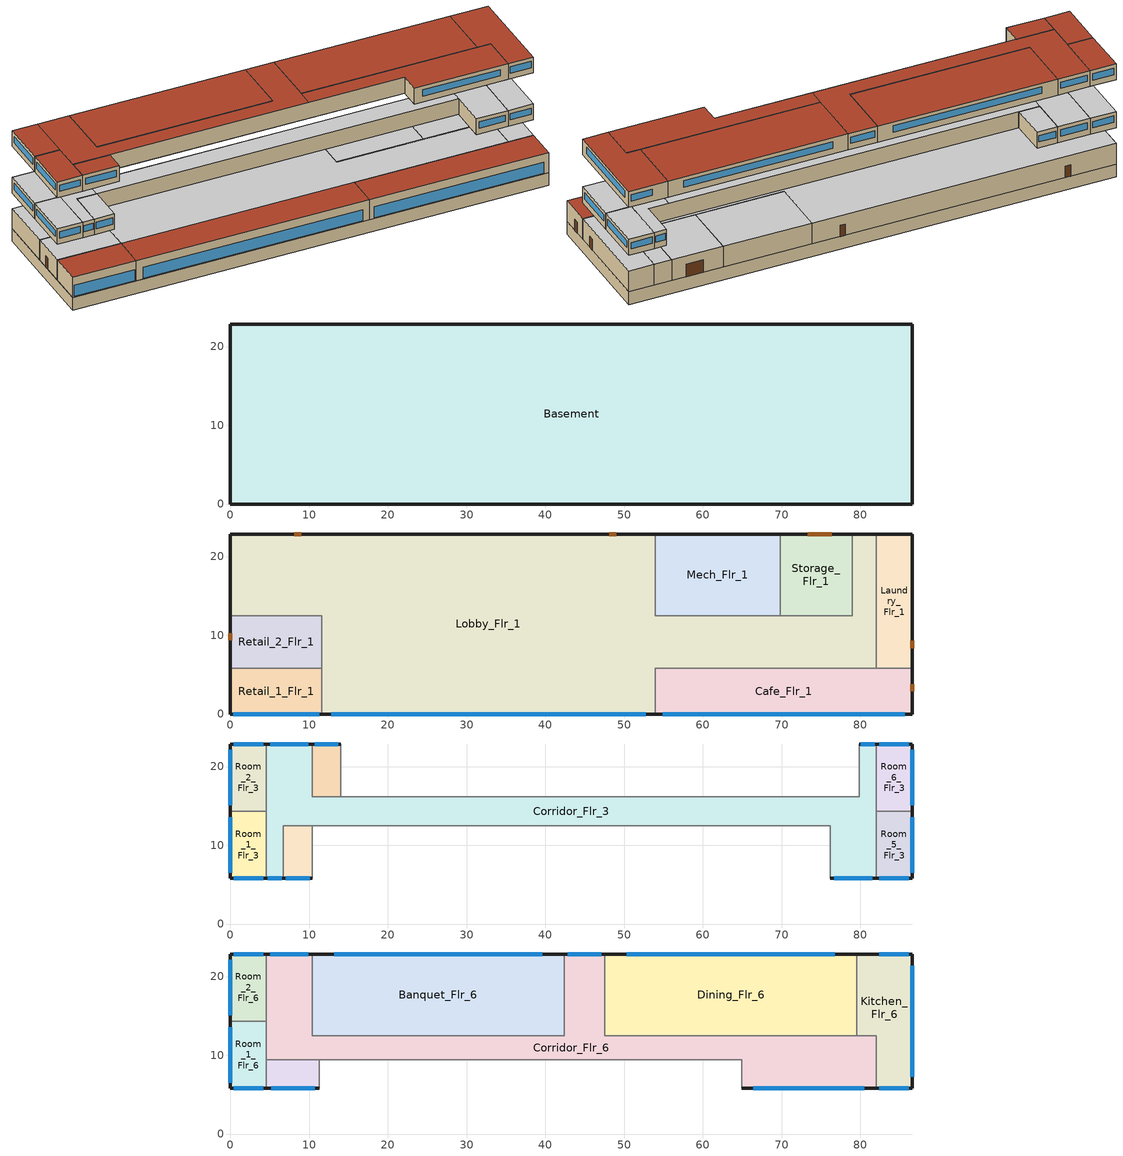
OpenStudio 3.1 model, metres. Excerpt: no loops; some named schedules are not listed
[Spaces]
Basement
 floor ground (Basement Floor construction): 86.56,22.86 86.56,0 0,0 0,22.86 z-2.44
 wall ground (Basement Wall C-Factor 6.47 Height 2.44): 0,22.86 0,0 86.56,0 86.56,22.86 0,22.86 z-2.44:0
Lobby_Flr_1
 floor to Basement: 53.95,22.86 53.95,0 11.58,0 11.58,12.5 0,12.5 0,22.86 z0; 81.99,22.86 81.99,5.79 53.95,5.79 53.95,12.5 78.94,12.5 78.94,22.86 z0
 wall outside: 53.95,22.86 0,22.86 0,12.5 / 11.58,0 53.95,0 / 81.99,22.86 78.94,22.86 z0:3.96
 wall to Retail_1_Flr_1: 11.58,5.79 11.58,0 z0:3.96
 wall to Laundry_Flr_1: 81.99,5.79 81.99,22.86 z0:3.96
 wall to Storage_Flr_1: 78.94,22.86 78.94,12.5 69.8,12.5 z0:3.96
 wall to Cafe_Flr_1: 53.95,0 53.95,5.79 81.99,5.79 z0:3.96
 wall to Retail_2_Flr_1: 0,12.5 11.58,12.5 11.58,5.79 z0:3.96
 wall to Mech_Flr_1: 69.8,12.5 53.95,12.5 53.95,22.86 z0:3.96
 window: 12.79,0 52.74,0 z0.15:2.29
 door: 49,22.86 48.09,22.86 / 8.99,22.86 8.08,22.86 z0:2.13
 ceiling adiabatic (Floor Adiabatic construction): 81.99,5.79 81.99,22.86 78.94,22.86 78.94,12.5 53.95,12.5 53.95,22.86 0,22.86 0,12.5 11.58,12.5 11.58,5.79 z3.96
 roof outside: 53.95,0 53.95,5.79 11.58,5.79 11.58,0 z3.96
Retail_1_Flr_1
 floor to Basement: 11.58,5.79 11.58,0 0,0 0,5.79 z0
 wall outside: 0,5.79 0,0 11.58,0 z0:3.96
 wall to Retail_2_Flr_1: 11.58,5.79 0,5.79 z0:3.96
 window: 0.33,0 11.25,0 z0.15:2.29
 roof outside: 11.58,0 11.58,5.79 0,5.79 0,0 z3.96
Retail_2_Flr_1
 floor to Basement: 11.58,12.5 11.58,5.79 0,5.79 0,12.5 z0
 wall outside: 0,12.5 0,5.79 z0:3.96
 door: 0,10.28 0,9.37 z0:2.13
 ceiling adiabatic (Floor Adiabatic construction): 11.58,5.79 11.58,12.5 0,12.5 0,5.79 z3.96
Laundry_Flr_1
 floor to Basement: 86.56,22.86 86.56,5.79 81.99,5.79 81.99,22.86 z0
 wall outside: 86.56,5.79 86.56,22.86 81.99,22.86 z0:3.96
 wall to Cafe_Flr_1: 81.99,5.79 86.56,5.79 z0:3.96
 door: 86.56,8.36 86.56,9.28 z0:2.13
 ceiling adiabatic (Floor Adiabatic construction): 86.56,5.79 86.56,22.86 81.99,22.86 81.99,5.79 z3.96
Storage_Flr_1
 floor to Basement: 78.94,22.86 78.94,12.5 69.8,12.5 69.8,22.86 z0
 wall outside: 78.94,22.86 69.8,22.86 z0:3.96
 wall to Mech_Flr_1: 69.8,22.86 69.8,12.5 z0:3.96
 door: 76.37,22.86 73.32,22.86 z0:2.44
 ceiling adiabatic (Floor Adiabatic construction): 78.94,12.5 78.94,22.86 69.8,22.86 69.8,12.5 z3.96
Mech_Flr_1
 floor to Basement: 69.8,22.86 69.8,12.5 53.95,12.5 53.95,22.86 z0
 wall outside: 69.8,22.86 53.95,22.86 z0:3.96
 ceiling adiabatic (Floor Adiabatic construction): 69.8,12.5 69.8,22.86 53.95,22.86 53.95,12.5 z3.96
Cafe_Flr_1
 floor to Basement: 86.56,5.79 86.56,0 53.95,0 53.95,5.79 z0
 wall outside: 53.95,0 86.56,0 86.56,5.79 z0:3.96
 window: 54.88,0 85.63,0 z0.15:2.29
 door: 86.56,2.9 86.56,3.81 z0:2.13
 roof outside: 86.56,0 86.56,5.79 53.95,5.79 53.95,0 z3.96
Room_6_Flr_3
 floor adiabatic (Floor Adiabatic construction): 86.56,22.86 86.56,14.33 81.99,14.33 81.99,22.86 z7.01
 wall outside: 86.56,14.33 86.56,22.86 81.99,22.86 z7.01:10.06
 wall to Corridor_Flr_3: 81.99,22.86 81.99,14.33 z7.01:10.06
 wall to Room_5_Flr_3: 81.99,14.33 86.56,14.33 z7.01:10.06
 window: 86.16,22.86 82.39,22.86 / 86.56,15.07 86.56,22.11 z8.11:9.33
 ceiling adiabatic (Floor Adiabatic construction): 86.56,14.33 86.56,22.86 81.99,22.86 81.99,14.33 z10.06
Room_1_Flr_3
 floor adiabatic (Floor Adiabatic construction): 4.57,14.33 4.57,5.79 0,5.79 0,14.33 z7.01
 wall outside: 0,14.33 0,5.79 4.57,5.79 z7.01:10.06
 wall to Corridor_Flr_3: 4.57,5.79 4.57,14.33 z7.01:10.06
 wall to Room_2_Flr_3: 4.57,14.33 0,14.33 z7.01:10.06
 window: 0,13.58 0,6.54 / 0.4,5.79 4.17,5.79 z8.11:9.33
 ceiling adiabatic (Floor Adiabatic construction): 4.57,5.79 4.57,14.33 0,14.33 0,5.79 z10.06
Corridor_Flr_3
 floor adiabatic (Floor Adiabatic construction): 76.2,16.15 76.2,12.5 10.36,12.5 10.36,16.15 z7.01; 81.99,22.86 81.99,5.79 76.2,5.79 76.2,16.15 79.86,16.15 79.86,22.86 z7.01; 10.36,22.86 10.36,12.5 6.71,12.5 6.71,5.79 4.57,5.79 4.57,22.86 z7.01
 wall outside: 81.99,22.86 79.86,22.86 / 4.57,5.79 6.71,5.79 / 10.36,22.86 4.57,22.86 / 76.2,5.79 81.99,5.79 z7.01:10.06
 wall adiabatic (Wall Adiabatic construction): 79.86,22.86 79.86,16.15 / 76.2,12.5 76.2,5.79 z7.01:10.06
 wall to Room_3_Mult19_Flr_3: 6.71,5.79 6.71,12.5 10.36,12.5 z7.01:10.06
 wall to Room_2_Flr_3: 4.57,22.86 4.57,14.33 z7.01:10.06
 wall to Room_5_Flr_3: 81.99,5.79 81.99,14.33 z7.01:10.06
 wall to Room_4_Mult19_Flr_3: 14.02,16.15 10.36,16.15 10.36,22.86 z7.01:10.06
 wall adiabatic: 79.86,16.15 14.02,16.15 / 10.36,12.5 76.2,12.5 z7.01:10.06
 window: 81.81,22.86 80.04,22.86 / 9.86,22.86 5.08,22.86 / 76.71,5.79 81.48,5.79 / 4.76,5.79 6.52,5.79 z8.11:9.33
 ceiling adiabatic (Floor Adiabatic construction): 81.99,5.79 81.99,22.86 79.86,22.86 79.86,16.15 76.2,16.15 76.2,5.79 z10.06; 6.71,5.79 6.71,12.5 10.36,12.5 10.36,22.86 4.57,22.86 4.57,5.79 z10.06; 76.2,12.5 76.2,16.15 10.36,16.15 10.36,12.5 z10.06
Room_2_Flr_3
 floor adiabatic (Floor Adiabatic construction): 4.57,22.86 4.57,14.33 0,14.33 0,22.86 z7.01
 wall outside: 4.57,22.86 0,22.86 0,14.33 z7.01:10.06
 window: 0,22.11 0,15.07 / 4.17,22.86 0.4,22.86 z8.11:9.33
 ceiling adiabatic (Floor Adiabatic construction): 4.57,14.33 4.57,22.86 0,22.86 0,14.33 z10.06
Room_4_Mult19_Flr_3
 floor adiabatic (Floor Adiabatic construction): 14.02,22.86 14.02,16.15 10.36,16.15 10.36,22.86 z7.01
 wall outside: 14.02,22.86 10.36,22.86 z7.01:10.06
 wall adiabatic (Wall Adiabatic construction): 14.02,16.15 14.02,22.86 z7.01:10.06
 window: 13.7,22.86 10.68,22.86 z8.11:9.33
 ceiling adiabatic (Floor Adiabatic construction): 14.02,16.15 14.02,22.86 10.36,22.86 10.36,16.15 z10.06
Room_5_Flr_3
 floor adiabatic (Floor Adiabatic construction): 86.56,14.33 86.56,5.79 81.99,5.79 81.99,14.33 z7.01
 wall outside: 81.99,5.79 86.56,5.79 86.56,14.33 z7.01:10.06
 window: 86.56,6.54 86.56,13.58 / 82.39,5.79 86.16,5.79 z8.11:9.33
 ceiling adiabatic (Floor Adiabatic construction): 86.56,5.79 86.56,14.33 81.99,14.33 81.99,5.79 z10.06
Room_3_Mult19_Flr_3
 floor adiabatic (Floor Adiabatic construction): 10.36,12.5 10.36,5.79 6.71,5.79 6.71,12.5 z7.01
 wall outside: 6.71,5.79 10.36,5.79 z7.01:10.06
 wall adiabatic (Wall Adiabatic construction): 10.36,5.79 10.36,12.5 z7.01:10.06
 window: 7.03,5.79 10.04,5.79 z8.11:9.33
 ceiling adiabatic (Floor Adiabatic construction): 10.36,5.79 10.36,12.5 6.71,12.5 6.71,5.79 z10.06
Room_2_Flr_6
 floor adiabatic (Floor Adiabatic construction): 4.57,22.86 4.57,14.33 0,14.33 0,22.86 z16.15
 wall outside: 4.57,22.86 0,22.86 0,14.33 z16.15:19.2
 wall to Room_1_Flr_6: 0,14.33 4.57,14.33 z16.15:19.2
 wall to Corridor_Flr_6: 4.57,14.33 4.57,22.86 z16.15:19.2
 window: 0,22.11 0,15.07 / 4.17,22.86 0.4,22.86 z17.26:18.48
 roof outside: 4.57,14.33 4.57,22.86 0,22.86 0,14.33 z19.2
Banquet_Flr_6
 floor adiabatic (Floor Adiabatic construction): 42.37,22.86 42.37,12.5 10.36,12.5 10.36,22.86 z16.15
 wall outside: 42.37,22.86 10.36,22.86 z16.15:19.2
 wall to Corridor_Flr_6: 10.36,22.86 10.36,12.5 42.37,12.5 42.37,22.86 z16.15:19.2
 window: 39.57,22.86 13.16,22.86 z17.26:18.48
 roof outside: 42.37,12.5 42.37,22.86 10.36,22.86 10.36,12.5 z19.2
Corridor_Flr_6
 floor adiabatic (Floor Adiabatic construction): 47.55,22.86 47.55,12.5 81.99,12.5 81.99,5.79 64.92,5.79 64.92,9.45 4.57,9.45 4.57,22.86 10.36,22.86 10.36,12.5 42.37,12.5 42.37,22.86 z16.15
 wall outside: 64.92,5.79 81.99,5.79 / 47.55,22.86 42.37,22.86 / 10.36,22.86 4.57,22.86 z16.15:19.2
 wall to Room_1_Flr_6: 4.57,14.33 4.57,9.45 z16.15:19.2
 wall to Kitchen_Flr_6: 81.99,5.79 81.99,12.5 79.55,12.5 z16.15:19.2
 wall to Dining_Flr_6: 79.55,12.5 47.55,12.5 47.55,22.86 z16.15:19.2
 wall to Room_3_Mult9_Flr_6: 4.57,9.45 11.28,9.45 z16.15:19.2
 wall adiabatic (Wall Adiabatic construction): 64.92,9.45 64.92,5.79 z16.15:19.2
 wall adiabatic: 11.28,9.45 64.92,9.45 z16.15:19.2
 window: 66.42,5.79 80.5,5.79 / 47.09,22.86 42.82,22.86 / 9.86,22.86 5.08,22.86 z17.26:18.48
 roof outside: 81.99,5.79 81.99,12.5 47.55,12.5 47.55,9.45 64.92,9.45 64.92,5.79 z19.2; 47.55,9.45 47.55,22.86 42.37,22.86 42.37,12.5 10.36,12.5 10.36,22.86 4.57,22.86 4.57,9.45 z19.2
Room_3_Mult9_Flr_6
 floor adiabatic (Floor Adiabatic construction): 11.28,9.45 11.28,5.79 4.57,5.79 4.57,9.45 z16.15
 wall outside: 4.57,5.79 11.28,5.79 z16.15:19.2
 wall to Room_1_Flr_6: 4.57,9.45 4.57,5.79 z16.15:19.2
 wall adiabatic (Wall Adiabatic construction): 11.28,5.79 11.28,9.45 z16.15:19.2
 window: 5.16,5.79 10.69,5.79 z17.26:18.48
 roof outside: 11.28,5.79 11.28,9.45 4.57,9.45 4.57,5.79 z19.2
Dining_Flr_6
 floor adiabatic (Floor Adiabatic construction): 79.55,22.86 79.55,12.5 47.55,12.5 47.55,22.86 z16.15
 wall outside: 79.55,22.86 47.55,22.86 z16.15:19.2
 wall to Kitchen_Flr_6: 79.55,12.5 79.55,22.86 z16.15:19.2
 window: 76.75,22.86 50.35,22.86 z17.26:18.48
 roof outside: 79.55,12.5 79.55,22.86 47.55,22.86 47.55,12.5 z19.2
Room_1_Flr_6
 floor adiabatic (Floor Adiabatic construction): 4.57,14.33 4.57,5.79 0,5.79 0,14.33 z16.15
 wall outside: 0,14.33 0,5.79 4.57,5.79 z16.15:19.2
 window: 0,13.58 0,6.54 / 0.4,5.79 4.17,5.79 z17.26:18.48
 roof outside: 4.57,5.79 4.57,14.33 0,14.33 0,5.79 z19.2
Kitchen_Flr_6
 floor adiabatic (Floor Adiabatic construction): 86.56,22.86 86.56,5.79 81.99,5.79 81.99,12.5 79.55,12.5 79.55,22.86 z16.15
 wall outside: 81.99,5.79 86.56,5.79 86.56,22.86 79.55,22.86 z16.15:19.2
 window: 86.56,7.29 86.56,21.37 / 82.39,5.79 86.16,5.79 / 86.16,22.86 82.39,22.86 z17.26:18.48
 roof outside: 86.56,5.79 86.56,22.86 79.55,22.86 79.55,12.5 81.99,12.5 81.99,5.79 z19.2
[Site]
Tampa-MacDill AFB_FL_USA: Latitude {deg}=27.85; Longitude {deg}=-82.52; Time Zone {hr}=-5; Elevation {m}=8; Terrain=City
[Building]
-LargeHotel-ASHRAE 169-2013-2A created: 2021-08-23 21:15:38 +0000: North Axis {deg}=0; Default Construction Set=90.1-2010 - LrgHotel - ASHRAE 169-2013-2A; Standards Number of Stories=7; Standards Number of Above Ground Stories=6; Standards Building Type=LargeHotel
[ClimateZones]
Climate Zone Institution Name 1=ASHRAE; Climate Zone Document Name 1=ANSI/ASHRAE Standard 169; Climate Zone Document Year 1=2006; Climate Zone Value 1=2A
[Site:WaterMainsTemperature]
Calculation Method=Correlation; Annual Average Outdoor Air Temperature {C}=21.85; Maximum Difference In Monthly Average Outdoor Air Temperatures {deltaC}=14.3
[SizingPeriod:DesignDay] Barometric Pressure {Pa}=101229; Sky Clearness=0; Rain Indicator=0; Snow Indicator=0; Day of Month=21; Daylight Saving Time Indicator=0; Humidity Indicating Type=Wetbulb; Dry-Bulb Temperature Range Modifier Type=DefaultMultipliers
Name | Maximum Dry-Bulb Temperature {C} | Daily Dry-Bulb Temperature Range {deltaC} | Humidity Indicating Conditions at Maximum Dry-Bulb | Wind Speed {m/s} | Wind Direction {deg} | Month | Day Type | Solar Model Indicator | ASHRAE Taub | ASHRAE Taud
Tampa-MacDill.AFB_FL_USA Ann Clg .4% Condns DB=>MWB | 33.9 | 7.9 | 25.1 | 3.1 | 270 | 8 | SummerDesignDay | ASHRAETau | 0.491 | 2.016
Tampa-MacDill.AFB_FL_USA Ann Htg 99.6% Condns DB | 4.6 | 0 | 4.6 | 2.5 | 10 | 1 | WinterDesignDay | ASHRAEClearSky
[Site:GroundTemperature:FCfactorMethod]
January Ground Temperature {C}=24.2; February Ground Temperature {C}=18.9; March Ground Temperature {C}=15.7; April Ground Temperature {C}=13.6; May Ground Temperature {C}=15.5; June Ground Temperature {C}=17.1; July Ground Temperature {C}=21.2; August Ground Temperature {C}=26.9; September Ground Temperature {C}=27.6; October Ground Temperature {C}=27.9; November Ground Temperature {C}=27.4; December Ground Temperature {C}=26.2
[Material:NoMass] Thermal Absorptance=0.9; Solar Absorptance=0.7
Name | Roughness | Thermal Resistance {m2-K/W} | Visible Absorptance
CP02 CARPET PAD; CP02 CARPET PAD 1 | VeryRough | 0.21648 | 0.8
Nonres_Floor_Insulation | MediumSmooth | 2.88292 | 0.7
Typical Insulation R-6.78 | Smooth | 1.19347 | 0.7
Typical Carpet Pad | Smooth | 0.21648 | 0.8
Typical Insulation R-4.23 | Smooth | 0.745657 | 0.7
Typical Insulation R-19.72; Typical Insulation R-19.72 1 | Smooth | 3.4722 | 0.7
Typical Insulation R-0.58; Typical Insulation R-0.58 1 | Smooth | 0.101875 | 0.7
Typical Insulation R-0.01; Typical Insulation R-0.01 1 | Smooth | 0.001 | 0.7
Typical Insulation R-8.93 | Smooth | 1.57183 | 0.7
Typical Insulation R-5.74 | Smooth | 1.01115 | 0.7
[Material]
Name | Roughness | Thickness {m} | Conductivity {W/m-K} | Density {kg/m3} | Specific Heat {J/kg-K} | Thermal Absorptance | Solar Absorptance | Visible Absorptance
100mm Normalweight concrete floor | MediumSmooth | 0.1016 | 2.31 | 2322 | 832
G01 13mm gypsum board | Smooth | 0.0127 | 0.16 | 800 | 1090 | 0.9 | 0.7 | 0.5
M10 200mm concrete block basement wall | MediumRough | 0.2032 | 1.326 | 1842 | 912
4 in. Normalweight Concrete Floor | MediumRough | 0.1016 | 2.31 | 2322 | 832 | 0.9 | 0.7 | 0.7
1IN Stucco | Smooth | 0.0253 | 0.6918 | 1858 | 837 | 0.9 | 0.7 | 0.92
8IN CONCRETE HW RefBldg | Rough | 0.2032 | 1.311 | 2240 | 836.8 | 0.9 | 0.7 | 0.7
1/2IN Gypsum | Smooth | 0.0127 | 0.16 | 784.9 | 830 | 0.9 | 0.4 | 0.4
Roof Membrane - Highly Reflective | VeryRough | 0.0095 | 0.16 | 1121.29 | 1460 | 0.75 | 0.45 | 0.7
Metal Roof Surface; F08 Metal surface | Smooth | 0.0008 | 45.28 | 7824 | 500 | 0.9 | 0.7 | 0.7
6 in. Normalweight Concrete Floor | MediumRough | 0.1524 | 2.31 | 2322 | 832 | 0.9 | 0.7 | 0.7
8 in. Concrete Block Basement Wall | MediumRough | 0.2032 | 1.326 | 1842 | 912 | 0.9 | 0.7 | 0.7
G05 25mm wood | MediumSmooth | 0.0254 | 0.15 | 608 | 1630 | 0.9 | 0.5 | 0.5
Std Wood 6inch | MediumSmooth | 0.15 | 0.12 | 540 | 1210 | 0.9 | 0.7 | 0.7
[Construction]
Floor Adiabatic construction: CP02 CARPET PAD, 100mm Normalweight concrete floor, Nonres_Floor_Insulation
Wall Adiabatic construction; LargeHotel Interior Wall: G01 13mm gypsum board, G01 13mm gypsum board
Basement Floor construction: M10 200mm concrete block basement wall, CP02 CARPET PAD 1
Typical Insulated Exterior Mass Floor R-9.35: Typical Insulation R-6.78, 4 in. Normalweight Concrete Floor, Typical Carpet Pad
Typical Insulated Exterior Mass Wall R-6.62: 1IN Stucco, 8IN CONCRETE HW RefBldg, Typical Insulation R-4.23, 1/2IN Gypsum
Typical IEAD Roof - Highly Reflective R-20.83: Roof Membrane - Highly Reflective, Typical Insulation R-19.72, Metal Roof Surface
LargeHotel Interior Floor: G01 13mm gypsum board, Nonres_Floor_Insulation, 100mm Normalweight concrete floor, CP02 CARPET PAD
LargeHotel Interior Ceiling: CP02 CARPET PAD, 100mm Normalweight concrete floor, Nonres_Floor_Insulation, G01 13mm gypsum board
Typical Insulated Carpeted 6in Slab Floor: 6 in. Normalweight Concrete Floor, Typical Carpet Pad
Typical Insulated Basement Mass Wall: 8 in. Concrete Block Basement Wall
U 0.72 SHGC 0.25 Sgl Ref-B-M Tint 6mm: REF B TINT MID 6MM
Typical Insulated Metal Door R-1.43: F08 Metal surface, Typical Insulation R-0.58
U 0.88 SHGC 0.16 Sgl Ref-A-L Clr 6mm: REF A CLEAR LO 6MM
Typical Overhead Door R-0.86: Typical Insulation R-0.01
U 1.98 SHGC 0.36 Sgl Ref-B-H Clr 6mm: REF B CLEAR HI 6MM
Typical Interior Window: Clear 3mm
Typical Interior Door; Typical Interior Partition: G05 25mm wood
Typical Insulated Exterior Mass Floor R-11.49: Typical Insulation R-8.93, 4 in. Normalweight Concrete Floor, Typical Carpet Pad
Typical Insulated Exterior Mass Wall R-8.13: 1IN Stucco, 8IN CONCRETE HW RefBldg, Typical Insulation R-5.74, 1/2IN Gypsum
Typical IEAD Roof - Highly Reflective R-20.83 1: Roof Membrane - Highly Reflective, Typical Insulation R-19.72 1, Metal Roof Surface
Typical Insulated Metal Door R-1.43 1: F08 Metal surface, Typical Insulation R-0.58 1
Typical Overhead Door R-0.86 1: Typical Insulation R-0.01 1
InteriorFurnishings: Std Wood 6inch
[Construction:CfactorUndergroundWall]
Basement Wall C-Factor 6.47 Height 2.44: C-Factor {W/m2-K}=6.47322; Height {m}=2.439
[DefaultConstructionSet] Interior Partition Construction=Typical Interior Partition
Name | Default Exterior Surface Constructions | Default Interior Surface Constructions | Default Ground Contact Surface Constructions | Default Exterior SubSurface Constructions | Default Interior SubSurface Constructions
90.1-2010 - LrgHotel - ASHRAE 169-2013-2A | Default Surface Constructions 1 | Default Surface Constructions 2 | Default Surface Constructions 3 | Default Sub Surface Constructions 1 | Default Sub Surface Constructions 2
90.1-2010 - LrgHotel - GuestRoom - ASHRAE 169-2013-2A | Default Surface Constructions 4 | Default Surface Constructions 5 | Default Surface Constructions 6 | Default Sub Surface Constructions 3 | Default Sub Surface Constructions 4
[DefaultSurfaceConstructions]
Name | Floor Construction | Wall Construction | Roof Ceiling Construction
Default Surface Constructions 1 | Typical Insulated Exterior Mass Floor R-9.35 | Typical Insulated Exterior Mass Wall R-6.62 | Typical IEAD Roof - Highly Reflective R-20.83
Default Surface Constructions 2; Default Surface Constructions 5 | LargeHotel Interior Floor | LargeHotel Interior Wall | LargeHotel Interior Ceiling
Default Surface Constructions 3; Default Surface Constructions 6 | Typical Insulated Carpeted 6in Slab Floor | Typical Insulated Basement Mass Wall
Default Surface Constructions 4 | Typical Insulated Exterior Mass Floor R-11.49 | Typical Insulated Exterior Mass Wall R-8.13 | Typical IEAD Roof - Highly Reflective R-20.83 1
[DefaultSubSurfaceConstructions]
Name | Fixed Window Construction | Operable Window Construction | Door Construction | Glass Door Construction | Overhead Door Construction | Skylight Construction | Tubular Daylight Dome Construction | Tubular Daylight Diffuser Construction
Default Sub Surface Constructions 1 | U 0.72 SHGC 0.25 Sgl Ref-B-M Tint 6mm | U 0.72 SHGC 0.25 Sgl Ref-B-M Tint 6mm | Typical Insulated Metal Door R-1.43 | U 0.88 SHGC 0.16 Sgl Ref-A-L Clr 6mm | Typical Overhead Door R-0.86 | U 1.98 SHGC 0.36 Sgl Ref-B-H Clr 6mm | Typical Interior Window | Typical Interior Window
Default Sub Surface Constructions 2; Default Sub Surface Constructions 4 | Typical Interior Window | Typical Interior Window | Typical Interior Door
Default Sub Surface Constructions 3 | U 0.72 SHGC 0.25 Sgl Ref-B-M Tint 6mm | U 0.72 SHGC 0.25 Sgl Ref-B-M Tint 6mm | Typical Insulated Metal Door R-1.43 1 | U 0.88 SHGC 0.16 Sgl Ref-A-L Clr 6mm | Typical Overhead Door R-0.86 1 | U 1.98 SHGC 0.36 Sgl Ref-B-H Clr 6mm | Typical Interior Window | Typical Interior Window
[WindowMaterial:Glazing] Optical Data Type=SpectralAverage; Infrared Transmittance at Normal Incidence=0; Front Side Infrared Hemispherical Emissivity=0.84; Conductivity {W/m-K}=0.9; Dirt Correction Factor for Solar and Visible Transmittance=1; Solar Diffusing=No
Name | Thickness {m} | Solar Transmittance at Normal Incidence | Front Side Solar Reflectance at Normal Incidence | Back Side Solar Reflectance at Normal Incidence | Visible Transmittance at Normal Incidence | Front Side Visible Reflectance at Normal Incidence | Back Side Visible Reflectance at Normal Incidence | Back Side Infrared Hemispherical Emissivity
REF B TINT MID 6MM | 0.006 | 0.1 | 0.11 | 0.41 | 0.13 | 0.1 | 0.32 | 0.45
REF A CLEAR LO 6MM | 0.006 | 0.066 | 0.341 | 0.493 | 0.08 | 0.41 | 0.37 | 0.4
REF B CLEAR HI 6MM | 0.006 | 0.24 | 0.16 | 0.32 | 0.3 | 0.16 | 0.29 | 0.6
Clear 3mm | 0.003 | 0.837 | 0.075 | 0.075 | 0.898 | 0.081 | 0.081 | 0.84
[Space] Part of Total Floor Area=Yes
Name | Space Type | Building Story | Thermal Zone
Room_2_Flr_6 | LargeHotel GuestRoom3 | Building Story 4 | Room_2_Flr_6 ZN
Corridor_Flr_3 | LargeHotel Corridor2 | Building Story 3 | Corridor_Flr_3 ZN
Banquet_Flr_6 | LargeHotel Banquet | Building Story 4 | Banquet_Flr_6 ZN
Laundry_Flr_1 | LargeHotel Laundry | Building Story 2 | Laundry_Flr_1 ZN
Lobby_Flr_1 | LargeHotel Lobby | Building Story 2 | Lobby_Flr_1 ZN
Kitchen_Flr_6 | LargeHotel Kitchen | Building Story 4 | Kitchen_Flr_6 ZN
Retail_1_Flr_1 | LargeHotel Retail | Building Story 2 | Retail_1_Flr_1 ZN
Room_1_Flr_3 | LargeHotel GuestRoom | Building Story 3 | Room_1_Flr_3 ZN
Basement | LargeHotel Basement | Building Story 1 | Basement ZN
Corridor_Flr_6 | LargeHotel Corridor | Building Story 4 | Corridor_Flr_6 ZN
Room_6_Flr_3 | LargeHotel GuestRoom | Building Story 3 | Room_6_Flr_3 ZN
Room_5_Flr_3 | LargeHotel GuestRoom | Building Story 3 | Room_5_Flr_3 ZN
Room_4_Mult19_Flr_3 | LargeHotel GuestRoom2 | Building Story 3 | Room_4_Mult19_Flr_3 ZN
Room_3_Mult9_Flr_6 | LargeHotel GuestRoom4 | Building Story 4 | Room_3_Mult9_Flr_6 ZN
Dining_Flr_6 | LargeHotel Banquet | Building Story 4 | Dining_Flr_6 ZN
Cafe_Flr_1 | LargeHotel Cafe | Building Story 2 | Cafe_Flr_1 ZN
Mech_Flr_1 | LargeHotel Mechanical | Building Story 2 | Mech_Flr_1 ZN
Retail_2_Flr_1 | LargeHotel Retail2 | Building Story 2 | Retail_2_Flr_1 ZN
Storage_Flr_1 | LargeHotel Storage | Building Story 2 | Storage_Flr_1 ZN
Room_1_Flr_6 | LargeHotel GuestRoom3 | Building Story 4 | Room_1_Flr_6 ZN
Room_2_Flr_3 | LargeHotel GuestRoom | Building Story 3 | Room_2_Flr_3 ZN
Room_3_Mult19_Flr_3 | LargeHotel GuestRoom2 | Building Story 3 | Room_3_Mult19_Flr_3 ZN
[BuildingStory]
Name | Nominal Z Coordinate {m}
Building Story 1 | -2.439
Building Story 2 | 0
Building Story 3 | 7.008
Building Story 4 | 16.152
[SpaceType] Standards Building Type=LargeHotel
Name | Default Schedule Set | Design Specification Outdoor Air Object | Standards Space Type | Default Construction Set
LargeHotel Banquet | LargeHotel Banquet Schedule Set | LargeHotel Banquet Ventilation | Banquet
LargeHotel Basement | LargeHotel Basement Schedule Set | LargeHotel Basement Ventilation | Basement
LargeHotel Cafe | LargeHotel Cafe Schedule Set | LargeHotel Cafe Ventilation | Cafe
LargeHotel Corridor | LargeHotel Corridor Schedule Set | LargeHotel Corridor Ventilation | Corridor
LargeHotel Corridor2 | LargeHotel Corridor2 Schedule Set | LargeHotel Corridor2 Ventilation | Corridor2
LargeHotel GuestRoom | LargeHotel GuestRoom Schedule Set | LargeHotel GuestRoom Ventilation | GuestRoom | 90.1-2010 - LrgHotel - GuestRoom - ASHRAE 169-2013-2A
LargeHotel GuestRoom2 | LargeHotel GuestRoom2 Schedule Set | LargeHotel GuestRoom2 Ventilation | GuestRoom2
LargeHotel GuestRoom3 | LargeHotel GuestRoom3 Schedule Set | LargeHotel GuestRoom3 Ventilation | GuestRoom3
LargeHotel GuestRoom4 | LargeHotel GuestRoom4 Schedule Set | LargeHotel GuestRoom4 Ventilation | GuestRoom4
LargeHotel Kitchen | LargeHotel Kitchen Schedule Set | LargeHotel Kitchen Ventilation | Kitchen
LargeHotel Laundry | LargeHotel Laundry Schedule Set | LargeHotel Laundry Ventilation | Laundry
LargeHotel Lobby | LargeHotel Lobby Schedule Set | LargeHotel Lobby Ventilation | Lobby
LargeHotel Mechanical | LargeHotel Mechanical Schedule Set | LargeHotel Mechanical Ventilation | Mechanical
LargeHotel Retail | LargeHotel Retail Schedule Set | LargeHotel Retail Ventilation | Retail
LargeHotel Retail2 | LargeHotel Retail2 Schedule Set | LargeHotel Retail2 Ventilation | Retail2
LargeHotel Storage | LargeHotel Storage Schedule Set | LargeHotel Storage Ventilation | Storage
[People:Definition] Number of People Calculation Method=People/Area; Fraction Radiant=0.3
Name | People per Space Floor Area {person/m2}
LargeHotel Banquet People Definition; LargeHotel Cafe People Definition | 0.753474
LargeHotel Basement People Definition | 0.0538196
LargeHotel GuestRoom People Definition; LargeHotel GuestRoom3 People Definition | 0.0384272
LargeHotel GuestRoom2 People Definition; LargeHotel GuestRoom4 People Definition | 0.061139
LargeHotel Kitchen People Definition | 0.215278
LargeHotel Laundry People Definition | 0.107639
LargeHotel Lobby People Definition | 0.322917
LargeHotel Retail People Definition; LargeHotel Retail2 People Definition | 0.161459
[People] Work Efficiency Schedule=Work Efficiency Schedule; Clothing Insulation Schedule=Clothing Schedule; Air Velocity Schedule=Air Velocity Schedule; Multiplier=1
Name | People Definition | Space or SpaceType
LargeHotel Banquet People | LargeHotel Banquet People Definition | LargeHotel Banquet
LargeHotel Basement People | LargeHotel Basement People Definition | LargeHotel Basement
LargeHotel Cafe People | LargeHotel Cafe People Definition | LargeHotel Cafe
LargeHotel GuestRoom People | LargeHotel GuestRoom People Definition | LargeHotel GuestRoom
LargeHotel GuestRoom2 People | LargeHotel GuestRoom2 People Definition | LargeHotel GuestRoom2
LargeHotel GuestRoom3 People | LargeHotel GuestRoom3 People Definition | LargeHotel GuestRoom3
LargeHotel GuestRoom4 People | LargeHotel GuestRoom4 People Definition | LargeHotel GuestRoom4
LargeHotel Kitchen People | LargeHotel Kitchen People Definition | LargeHotel Kitchen
LargeHotel Laundry People | LargeHotel Laundry People Definition | LargeHotel Laundry
LargeHotel Lobby People | LargeHotel Lobby People Definition | LargeHotel Lobby
LargeHotel Retail People | LargeHotel Retail People Definition | LargeHotel Retail
LargeHotel Retail2 People | LargeHotel Retail2 People Definition | LargeHotel Retail2
[Lights:Definition] Design Level Calculation Method=Watts/Area; Fraction Radiant=0.7; Fraction Visible=0.2; Return Air Fraction=0
Name | Watts per Space Floor Area {W/m2}
LargeHotel Banquet Lights Definition; LargeHotel Cafe Lights Definition | 9.57988
LargeHotel Basement Lights Definition | 9.68752
LargeHotel Corridor Lights Definition; LargeHotel Corridor2 Lights Definition | 7.10418
LargeHotel GuestRoom Lights Definition; LargeHotel GuestRoom2 Lights Definition; LargeHotel GuestRoom3 Lights Definition; LargeHotel GuestRoom4 Lights Definition | 11.9479
LargeHotel Kitchen Lights Definition | 10.6563
LargeHotel Laundry Lights Definition | 6.45835
LargeHotel Lobby Lights Definition | 11.4097
LargeHotel Mechanical Lights Definition | 10.2257
LargeHotel Retail Lights Definition; LargeHotel Retail2 Lights Definition | 15.0695
LargeHotel Storage Lights Definition | 6.78126
[Lights] Fraction Replaceable=1
Name | Lights Definition | Space or SpaceType
LargeHotel Banquet Lights | LargeHotel Banquet Lights Definition | LargeHotel Banquet
LargeHotel Basement Lights | LargeHotel Basement Lights Definition | LargeHotel Basement
LargeHotel Cafe Lights | LargeHotel Cafe Lights Definition | LargeHotel Cafe
LargeHotel Corridor Lights | LargeHotel Corridor Lights Definition | LargeHotel Corridor
LargeHotel Corridor2 Lights | LargeHotel Corridor2 Lights Definition | LargeHotel Corridor2
LargeHotel GuestRoom Lights | LargeHotel GuestRoom Lights Definition | LargeHotel GuestRoom
LargeHotel GuestRoom2 Lights | LargeHotel GuestRoom2 Lights Definition | LargeHotel GuestRoom2
LargeHotel GuestRoom3 Lights | LargeHotel GuestRoom3 Lights Definition | LargeHotel GuestRoom3
LargeHotel GuestRoom4 Lights | LargeHotel GuestRoom4 Lights Definition | LargeHotel GuestRoom4
LargeHotel Kitchen Lights | LargeHotel Kitchen Lights Definition | LargeHotel Kitchen
LargeHotel Laundry Lights | LargeHotel Laundry Lights Definition | LargeHotel Laundry
LargeHotel Lobby Lights | LargeHotel Lobby Lights Definition | LargeHotel Lobby
LargeHotel Mechanical Lights | LargeHotel Mechanical Lights Definition | LargeHotel Mechanical
LargeHotel Retail Lights | LargeHotel Retail Lights Definition | LargeHotel Retail
LargeHotel Retail2 Lights | LargeHotel Retail2 Lights Definition | LargeHotel Retail2
LargeHotel Storage Lights | LargeHotel Storage Lights Definition | LargeHotel Storage
[ElectricEquipment:Definition]
Name | Design Level Calculation Method | Watts per Space Floor Area {W/m2} | Fraction Latent | Fraction Radiant | Fraction Lost | Design Level {W}
LargeHotel Banquet Elec Equip Definition | Watts/Area | 67.8234 | 0 | 0.5 | 0
LargeHotel Basement Elec Equip Definition; LargeHotel Cafe Elec Equip Definition; LargeHotel Mechanical Elec Equip Definition | Watts/Area | 5.38196 | 0 | 0.5 | 0
LargeHotel GuestRoom Elec Equip Definition; LargeHotel GuestRoom3 Elec Equip Definition | Watts/Area | 6.74897 | 0 | 0.5 | 0
LargeHotel GuestRoom2 Elec Equip Definition; LargeHotel GuestRoom4 Elec Equip Definition | Watts/Area | 10.5163 | 0 | 0.5 | 0
LargeHotel Kitchen Elec Equip Definition | Watts/Area | 508.057 | 0.2 | 0.5 | 0.1
LargeHotel Laundry Elec Equip Definition | Watts/Area | 61.6772 | 0 | 0.5 | 0
LargeHotel Lobby Elec Equip Definition | Watts/Area | 8.07293 | 0 | 0.5 | 0
LargeHotel Retail Elec Equip Definition; LargeHotel Retail2 Elec Equip Definition | Watts/Area | 10.7639 | 0 | 0.5 | 0
LargeHotel Storage Elec Equip Definition | Watts/Area | 2.69098 | 0 | 0.5 | 0
Kitchen Electric Equipment Definition1 | EquipmentLevel |  | 0 | 0.25 | 0 | 457.7
Kitchen Electric Equipment Definition2 | EquipmentLevel |  | 0 | 0.25 | 0 | 285
[ElectricEquipment]
Name | Electric Equipment Definition | Space or SpaceType | Schedule
LargeHotel Banquet Elec Equip | LargeHotel Banquet Elec Equip Definition | LargeHotel Banquet
LargeHotel Basement Elec Equip | LargeHotel Basement Elec Equip Definition | LargeHotel Basement
LargeHotel Cafe Elec Equip | LargeHotel Cafe Elec Equip Definition | LargeHotel Cafe
LargeHotel GuestRoom Elec Equip | LargeHotel GuestRoom Elec Equip Definition | LargeHotel GuestRoom
LargeHotel GuestRoom2 Elec Equip | LargeHotel GuestRoom2 Elec Equip Definition | LargeHotel GuestRoom2
LargeHotel GuestRoom3 Elec Equip | LargeHotel GuestRoom3 Elec Equip Definition | LargeHotel GuestRoom3
LargeHotel GuestRoom4 Elec Equip | LargeHotel GuestRoom4 Elec Equip Definition | LargeHotel GuestRoom4
LargeHotel Kitchen Elec Equip | LargeHotel Kitchen Elec Equip Definition | LargeHotel Kitchen
LargeHotel Laundry Elec Equip | LargeHotel Laundry Elec Equip Definition | LargeHotel Laundry
LargeHotel Lobby Elec Equip | LargeHotel Lobby Elec Equip Definition | LargeHotel Lobby
LargeHotel Mechanical Elec Equip | LargeHotel Mechanical Elec Equip Definition | LargeHotel Mechanical
LargeHotel Retail Elec Equip | LargeHotel Retail Elec Equip Definition | LargeHotel Retail
LargeHotel Retail2 Elec Equip | LargeHotel Retail2 Elec Equip Definition | LargeHotel Retail2
LargeHotel Storage Elec Equip | LargeHotel Storage Elec Equip Definition | LargeHotel Storage
Kitchen_Reach-in-Freezer | Kitchen Electric Equipment Definition1 | LargeHotel Kitchen | HotelLarge ALWAYS_ON
Kitchen_Reach-in-Refrigerator | Kitchen Electric Equipment Definition2 | LargeHotel Kitchen | HotelLarge ALWAYS_ON
[DesignSpecification:OutdoorAir] Outdoor Air Method=Sum
Name | Outdoor Air Flow per Person {m3/s-person} | Outdoor Air Flow per Floor Area {m3/s-m2}
LargeHotel Banquet Ventilation; LargeHotel Basement Ventilation; LargeHotel GuestRoom Ventilation; LargeHotel GuestRoom2 Ventilation; LargeHotel GuestRoom3 Ventilation; LargeHotel GuestRoom4 Ventilation | 0.00235974 | 0.0003048
LargeHotel Cafe Ventilation; LargeHotel Kitchen Ventilation | 0.00353961 | 0.0009144
LargeHotel Corridor Ventilation; LargeHotel Corridor2 Ventilation |  | 0.0003048
LargeHotel Laundry Ventilation; LargeHotel Lobby Ventilation | 0.00353961 | 0.0003048
LargeHotel Mechanical Ventilation; LargeHotel Storage Ventilation |  | 0.0006096
LargeHotel Retail Ventilation; LargeHotel Retail2 Ventilation | 0.00353961 | 0.0006096
[DefaultScheduleSet] People Activity Level Schedule=HotelLarge ACTIVITY_SCH; Infiltration Schedule=HotelLarge INFIL_QUARTER_ON_SCH
Name | Number of People Schedule | Lighting Schedule | Electric Equipment Schedule | Gas Equipment Schedule
LargeHotel Banquet Schedule Set | HotelLarge BLDG_OCC_SCH | HotelLarge BLDG_LIGHT_SCH_2010 | HotelLarge Kitchen_Elec_Equip_SCH
LargeHotel Basement Schedule Set | HotelLarge BLDG_OCC_SCH | HotelLarge BLDG_LIGHT_OFFICE_BSMT_SCH_2010 | HotelLarge BASEMENT_EQUIP_SCH_2010
LargeHotel Cafe Schedule Set | HotelLarge BLDG_OCC_SCH | HotelLarge BLDG_LIGHT_SCH_2013 | HotelLarge BLDG_EQUIP_SCH
LargeHotel Corridor Schedule Set; LargeHotel Corridor2 Schedule Set | HotelLarge BLDG_OCC_SCH | HotelLarge BLDG_LIGHT_CORRIDOR_SCH_2010 | HotelLarge BLDG_EQUIP_SCH
LargeHotel GuestRoom Schedule Set; LargeHotel GuestRoom2 Schedule Set; LargeHotel GuestRoom3 Schedule Set; LargeHotel GuestRoom4 Schedule Set | HotelLarge GuestRoom_Occ_Sch | HotelLarge BLDG_LIGHT_GUESTROOM_SCH_2010 | HotelLarge GuestRoom_Eqp_Sch_Base
LargeHotel Kitchen Schedule Set | HotelLarge BLDG_OCC_SCH | HotelLarge BLDG_LIGHT_SCH_2010 | HotelLarge Kitchen_Elec_Equip_SCH | HotelLarge Kitchen_Gas_Equip_SCH
LargeHotel Laundry Schedule Set | HotelLarge BLDG_OCC_SCH | HotelLarge BLDG_LIGHT_SCH_2010 | HotelLarge BLDG_EQUIP_SCH | HotelLarge BLDG_EQUIP_SCH
LargeHotel Lobby Schedule Set; LargeHotel Retail Schedule Set; LargeHotel Retail2 Schedule Set | HotelLarge BLDG_OCC_SCH | HotelLarge BLDG_LIGHT_SCH_2010 | HotelLarge BLDG_EQUIP_SCH
LargeHotel Mechanical Schedule Set | HotelLarge BLDG_OCC_SCH | HotelLarge BLDG_LIGHT_SCH_2010 | HotelLarge BASEMENT_EQUIP_SCH
LargeHotel Storage Schedule Set | HotelLarge BLDG_OCC_SCH | HotelLarge BLDG_LIGHT_STORAGE_SCH_2010 | HotelLarge BASEMENT_EQUIP_SCH
[ThermostatSetpoint:DualSetpoint]
Name | Heating Setpoint Temperature Schedule | Cooling Setpoint Temperature Schedule
LargeHotel Banquet Thermostat 1; LargeHotel Basement Thermostat 1; LargeHotel Cafe Thermostat 1; LargeHotel Corridor2 Thermostat 1; LargeHotel Corridor Thermostat 1; LargeHotel Banquet Thermostat 2; LargeHotel Kitchen Thermostat 1; LargeHotel Laundry Thermostat 1; LargeHotel Lobby Thermostat 1; LargeHotel Mechanical Thermostat 1; LargeHotel Retail Thermostat 1; LargeHotel Retail2 Thermostat 1; LargeHotel Storage Thermostat 1 | HotelLarge HTGSETP_SCH | HotelLarge CLGSETP_SCH
LargeHotel GuestRoom Thermostat 1; LargeHotel GuestRoom3 Thermostat 1; LargeHotel GuestRoom Thermostat 2; LargeHotel GuestRoom3 Thermostat 2; LargeHotel GuestRoom2 Thermostat 1; LargeHotel GuestRoom4 Thermostat 1; LargeHotel GuestRoom2 Thermostat 2; LargeHotel GuestRoom Thermostat 3; LargeHotel GuestRoom Thermostat 4 | HotelLarge Adva_OccGuestRoom_HtgSP_Sch | HotelLarge Adva_OccGuestRoom_ClgSP_Sch
[GasEquipment:Definition] Design Level Calculation Method=Watts/Area
Name | Watts per Space Floor Area {W/m2} | Fraction Latent | Fraction Radiant | Fraction Lost
LargeHotel Kitchen Gas Equip Definition | 2419.57 | 0.1 | 0.2 | 0.7
LargeHotel Laundry Gas Equip Definition | 536.28 | 0 | 0.5 | 0
[GasEquipment]
Name | Gas Equipment Definition | Space or SpaceType
LargeHotel Kitchen Gas Equip | LargeHotel Kitchen Gas Equip Definition | LargeHotel Kitchen
LargeHotel Laundry Gas Equip | LargeHotel Laundry Gas Equip Definition | LargeHotel Laundry
[SpaceInfiltration:DesignFlowRate] Schedule=HotelLarge INFIL_QUARTER_ON_SCH; Design Flow Rate Calculation Method=Flow/ExteriorArea; Constant Term Coefficient=0; Temperature Term Coefficient=0; Velocity Term Coefficient=0.224; Velocity Squared Term Coefficient=0
Name | Space or SpaceType | Flow per Exterior Surface Area {m3/s-m2}
Banquet_Flr_6 Infiltration | Banquet_Flr_6 | 0.00012945
Cafe_Flr_1 Infiltration | Cafe_Flr_1 | 0.000254148
Corridor_Flr_3 Infiltration | Corridor_Flr_3 | 0.000569573
Corridor_Flr_6 Infiltration | Corridor_Flr_6 | 9.78354e-05
Dining_Flr_6 Infiltration | Dining_Flr_6 | 0.00012945
Kitchen_Flr_6 Infiltration | Kitchen_Flr_6 | 0.00026092
Laundry_Flr_1 Infiltration | Laundry_Flr_1 | 0.000569573
Lobby_Flr_1 Infiltration | Lobby_Flr_1 | 0.000364107
Mech_Flr_1 Infiltration | Mech_Flr_1 | 0.000569573
Retail_1_Flr_1 Infiltration | Retail_1_Flr_1 | 0.00028849
Retail_2_Flr_1 Infiltration | Retail_2_Flr_1 | 0.000569573
Room_1_Flr_3 Infiltration | Room_1_Flr_3 | 0.000569573
Room_1_Flr_6 Infiltration | Room_1_Flr_6 | 0.000288134
Room_2_Flr_3 Infiltration | Room_2_Flr_3 | 0.000569573
Room_2_Flr_6 Infiltration | Room_2_Flr_6 | 0.000288139
Room_3_Mult19_Flr_3 Infiltration | Room_3_Mult19_Flr_3 | 0.000569573
Room_3_Mult9_Flr_6 Infiltration | Room_3_Mult9_Flr_6 | 0.000258882
Room_4_Mult19_Flr_3 Infiltration | Room_4_Mult19_Flr_3 | 0.000569573
Room_5_Flr_3 Infiltration | Room_5_Flr_3 | 0.000569573
Room_6_Flr_3 Infiltration | Room_6_Flr_3 | 0.000569573
Storage_Flr_1 Infiltration | Storage_Flr_1 | 0.000569573
[ThermalZone] Use Ideal Air Loads=No
Banquet_Flr_6 ZN: Primary Daylighting Control=Banquet_Flr_6 Daylt Sensor 1; Fraction of Zone Controlled by Primary Daylighting Control=0.194; Thermostat=LargeHotel Banquet Thermostat 1
Basement ZN: Thermostat=LargeHotel Basement Thermostat 1
Cafe_Flr_1 ZN: Primary Daylighting Control=Cafe_Flr_1 Daylt Sensor 1; Fraction of Zone Controlled by Primary Daylighting Control=0.387; Thermostat=LargeHotel Cafe Thermostat 1
Corridor_Flr_3 ZN: Thermostat=LargeHotel Corridor2 Thermostat 1; Multiplier=4
Corridor_Flr_6 ZN: Thermostat=LargeHotel Corridor Thermostat 1
Dining_Flr_6 ZN: Primary Daylighting Control=Dining_Flr_6 Daylt Sensor 1; Fraction of Zone Controlled by Primary Daylighting Control=0.194; Thermostat=LargeHotel Banquet Thermostat 2
Kitchen_Flr_6 ZN: Thermostat=LargeHotel Kitchen Thermostat 1
Laundry_Flr_1 ZN: Thermostat=LargeHotel Laundry Thermostat 1
Lobby_Flr_1 ZN: Primary Daylighting Control=Lobby_Flr_1 Daylt Sensor 1; Fraction of Zone Controlled by Primary Daylighting Control=0.072; Thermostat=LargeHotel Lobby Thermostat 1
Mech_Flr_1 ZN: Thermostat=LargeHotel Mechanical Thermostat 1
Retail_1_Flr_1 ZN: Thermostat=LargeHotel Retail Thermostat 1
Retail_2_Flr_1 ZN: Thermostat=LargeHotel Retail2 Thermostat 1
Room_1_Flr_3 ZN: Thermostat=LargeHotel GuestRoom Thermostat 1; Multiplier=4
Room_1_Flr_6 ZN: Thermostat=LargeHotel GuestRoom3 Thermostat 1
Room_2_Flr_3 ZN: Thermostat=LargeHotel GuestRoom Thermostat 2; Multiplier=4
Room_2_Flr_6 ZN: Thermostat=LargeHotel GuestRoom3 Thermostat 2
Room_3_Mult19_Flr_3 ZN: Thermostat=LargeHotel GuestRoom2 Thermostat 1; Multiplier=76
Room_3_Mult9_Flr_6 ZN: Thermostat=LargeHotel GuestRoom4 Thermostat 1; Multiplier=9
Room_4_Mult19_Flr_3 ZN: Thermostat=LargeHotel GuestRoom2 Thermostat 2; Multiplier=76
Room_5_Flr_3 ZN: Thermostat=LargeHotel GuestRoom Thermostat 3; Multiplier=4
Room_6_Flr_3 ZN: Thermostat=LargeHotel GuestRoom Thermostat 4; Multiplier=4
Storage_Flr_1 ZN: Thermostat=LargeHotel Storage Thermostat 1
[InternalMass:Definition]
Internal Mass Definition 1: Construction=InteriorFurnishings; Design Level Calculation Method=SurfaceArea/Area; Surface Area per Space Floor Area=2
[InternalMass] Internal Mass Definition=Internal Mass Definition 1; Multiplier=1
Name | Space or SpaceType
Room_3_Mult19_Flr_3 Mass | Room_3_Mult19_Flr_3
Room_1_Flr_6 Mass | Room_1_Flr_6
Storage_Flr_1 Mass | Storage_Flr_1
Mech_Flr_1 Mass | Mech_Flr_1
Kitchen_Flr_6 Mass | Kitchen_Flr_6
Corridor_Flr_6 Mass | Corridor_Flr_6
Lobby_Flr_1 Mass | Lobby_Flr_1
Room_2_Flr_3 Mass | Room_2_Flr_3
Room_6_Flr_3 Mass | Room_6_Flr_3
Laundry_Flr_1 Mass | Laundry_Flr_1
Room_5_Flr_3 Mass | Room_5_Flr_3
Banquet_Flr_6 Mass | Banquet_Flr_6
Room_2_Flr_6 Mass | Room_2_Flr_6
Basement Mass | Basement
Room_3_Mult9_Flr_6 Mass | Room_3_Mult9_Flr_6
Corridor_Flr_3 Mass | Corridor_Flr_3
Retail_2_Flr_1 Mass | Retail_2_Flr_1
Retail_1_Flr_1 Mass | Retail_1_Flr_1
Room_1_Flr_3 Mass | Room_1_Flr_3
Room_4_Mult19_Flr_3 Mass | Room_4_Mult19_Flr_3
Dining_Flr_6 Mass | Dining_Flr_6
Cafe_Flr_1 Mass | Cafe_Flr_1
[Exterior:Lights:Definition]
NonDimming Exterior Lights Def: Design Level {W}=15666
[Exterior:Lights]
NonDimming Exterior Lights Def: Exterior Lights Definition=NonDimming Exterior Lights Def; Schedule=Always On; Control Option=AstronomicalClock
[Exterior:FuelEquipment:Definition]
Name | Design Level {W}
Fuel equipment 1 Def | 122222
Fuel equipment 2 Def | 635.4
[Exterior:FuelEquipment] Fuel Use Type=Electricity
Name | Exterior Fuel Equipment Definition | Schedule
Fuel equipment 1 | Fuel equipment 1 Def | HotelLarge BLDG_ELEVATORS
Fuel equipment 2 | Fuel equipment 2 Def | HotelLarge ELEV_LIGHT_FAN_SCH_ADD_DF
[Daylighting:Control] Illuminance Setpoint {lux}=375; Lighting Control Type=Stepped; Minimum Input Power Fraction for Continuous Dimming Control=0.3; Minimum Light Output Fraction for Continuous Dimming Control=0.2; Number of Stepped Control Steps=3; Probability Lighting will be Reset When Needed in Manual Stepped Control=1; Maximum Allowable Discomfort Glare Index=22
Name | Space | Position X-Coordinate {m} | Position Y-Coordinate {m} | Position Z-Coordinate {m}
Banquet_Flr_6 Daylt Sensor 1 | Banquet_Flr_6 | 26.3655 | 21.32088 | 16.914
Dining_Flr_6 Daylt Sensor 1 | Dining_Flr_6 | 63.5505 | 21.32088 | 16.914
Cafe_Flr_1 Daylt Sensor 1 | Cafe_Flr_1 | 70.256 | 1.50876 | 0.762
Lobby_Flr_1 Daylt Sensor 1 | Lobby_Flr_1 | 32.766 | 1.50876 | 0.762
[Schedule:Ruleset]
Name | Default Day Schedule | Summer Design Day Schedule | Winter Design Day Schedule
Clothing Schedule | Clothing Schedule Default Winter Clothes
Air Velocity Schedule | Air Velocity Schedule Default
Work Efficiency Schedule | Work Efficiency Schedule Default
HotelLarge BLDG_OCC_SCH | HotelLarge BLDG_OCC_SCH Default | HotelLarge BLDG_OCC_SCH Summer Design Day | HotelLarge BLDG_OCC_SCH Winter Design Day
HotelLarge ACTIVITY_SCH | HotelLarge ACTIVITY_SCH Default | HotelLarge ACTIVITY_SCH Summer Design Day | HotelLarge ACTIVITY_SCH Winter Design Day
HotelLarge BLDG_LIGHT_SCH_2010 | HotelLarge BLDG_LIGHT_SCH_2010 Default | HotelLarge BLDG_LIGHT_SCH_2010 Summer Design Day | HotelLarge BLDG_LIGHT_SCH_2010 Winter Design Day
HotelLarge Kitchen_Elec_Equip_SCH | HotelLarge Kitchen_Elec_Equip_SCH Default | HotelLarge Kitchen_Elec_Equip_SCH Summer Design Day | HotelLarge Kitchen_Elec_Equip_SCH Winter Design Day
HotelLarge INFIL_QUARTER_ON_SCH | HotelLarge INFIL_QUARTER_ON_SCH Default | HotelLarge INFIL_QUARTER_ON_SCH Summer Design Day | HotelLarge INFIL_QUARTER_ON_SCH Winter Design Day
HotelLarge HTGSETP_SCH | HotelLarge HTGSETP_SCH Default | HotelLarge HTGSETP_SCH Summer Design Day | HotelLarge HTGSETP_SCH Winter Design Day
HotelLarge CLGSETP_SCH | HotelLarge CLGSETP_SCH Default | HotelLarge CLGSETP_SCH Summer Design Day | HotelLarge CLGSETP_SCH Winter Design Day
HotelLarge BLDG_LIGHT_OFFICE_BSMT_SCH_2010 | HotelLarge BLDG_LIGHT_OFFICE_BSMT_SCH_2010 Default | HotelLarge BLDG_LIGHT_OFFICE_BSMT_SCH_2010 Summer Design Day | HotelLarge BLDG_LIGHT_OFFICE_BSMT_SCH_2010 Winter Design Day
HotelLarge BASEMENT_EQUIP_SCH_2010 | HotelLarge BASEMENT_EQUIP_SCH_2010 Default | HotelLarge BASEMENT_EQUIP_SCH_2010 Summer Design Day | HotelLarge BASEMENT_EQUIP_SCH_2010 Winter Design Day
HotelLarge BLDG_LIGHT_SCH_2013 | HotelLarge BLDG_LIGHT_SCH_2013 Default | HotelLarge BLDG_LIGHT_SCH_2013 Summer Design Day | HotelLarge BLDG_LIGHT_SCH_2013 Winter Design Day
HotelLarge BLDG_EQUIP_SCH | HotelLarge BLDG_EQUIP_SCH Default | HotelLarge BLDG_EQUIP_SCH Summer Design Day | HotelLarge BLDG_EQUIP_SCH Winter Design Day
HotelLarge BLDG_LIGHT_CORRIDOR_SCH_2010 | HotelLarge BLDG_LIGHT_CORRIDOR_SCH_2010 Default | HotelLarge BLDG_LIGHT_CORRIDOR_SCH_2010 Summer Design Day | HotelLarge BLDG_LIGHT_CORRIDOR_SCH_2010 Winter Design Day
HotelLarge GuestRoom_Occ_Sch | HotelLarge GuestRoom_Occ_Sch Default | HotelLarge GuestRoom_Occ_Sch Summer Design Day | HotelLarge GuestRoom_Occ_Sch Winter Design Day
HotelLarge BLDG_LIGHT_GUESTROOM_SCH_2010 | HotelLarge BLDG_LIGHT_GUESTROOM_SCH_2010 Default | HotelLarge BLDG_LIGHT_GUESTROOM_SCH_2010 Summer Design Day | HotelLarge BLDG_LIGHT_GUESTROOM_SCH_2010 Winter Design Day
HotelLarge GuestRoom_Eqp_Sch_Base | HotelLarge GuestRoom_Eqp_Sch_Base Default | HotelLarge GuestRoom_Eqp_Sch_Base Summer Design Day | HotelLarge GuestRoom_Eqp_Sch_Base Winter Design Day
HotelLarge Adva_OccGuestRoom_HtgSP_Sch | HotelLarge Adva_OccGuestRoom_HtgSP_Sch Default | HotelLarge Adva_OccGuestRoom_HtgSP_Sch Summer Design Day | HotelLarge Adva_OccGuestRoom_HtgSP_Sch Winter Design Day
HotelLarge Adva_OccGuestRoom_ClgSP_Sch | HotelLarge Adva_OccGuestRoom_ClgSP_Sch Default | HotelLarge Adva_OccGuestRoom_ClgSP_Sch Summer Design Day | HotelLarge Adva_OccGuestRoom_ClgSP_Sch Winter Design Day
HotelLarge Kitchen_Gas_Equip_SCH | HotelLarge Kitchen_Gas_Equip_SCH Default | HotelLarge Kitchen_Gas_Equip_SCH Summer Design Day | HotelLarge Kitchen_Gas_Equip_SCH Winter Design Day
HotelLarge BASEMENT_EQUIP_SCH | HotelLarge BASEMENT_EQUIP_SCH Default | HotelLarge BASEMENT_EQUIP_SCH Summer Design Day | HotelLarge BASEMENT_EQUIP_SCH Winter Design Day
HotelLarge BLDG_LIGHT_STORAGE_SCH_2010 | HotelLarge BLDG_LIGHT_STORAGE_SCH_2010 Default | HotelLarge BLDG_LIGHT_STORAGE_SCH_2010 Summer Design Day | HotelLarge BLDG_LIGHT_STORAGE_SCH_2010 Winter Design Day
HotelLarge ALWAYS_ON | HotelLarge ALWAYS_ON Default | HotelLarge ALWAYS_ON Summer Design Day | HotelLarge ALWAYS_ON Winter Design Day
HotelLarge BLDG_ELEVATORS | HotelLarge BLDG_ELEVATORS Default | HotelLarge BLDG_ELEVATORS Summer Design Day | HotelLarge BLDG_ELEVATORS Winter Design Day
HotelLarge ELEV_LIGHT_FAN_SCH_ADD_DF | HotelLarge ELEV_LIGHT_FAN_SCH_ADD_DF Default | HotelLarge ELEV_LIGHT_FAN_SCH_ADD_DF Summer Design Day | HotelLarge ELEV_LIGHT_FAN_SCH_ADD_DF Winter Design Day
[Schedule:Day]
Clothing Schedule Default Winter Clothes; HotelLarge BLDG_OCC_SCH Summer Design Day; HotelLarge GuestRoom_Occ_Sch Summer Design Day; HotelLarge BLDG_LIGHT_GUESTROOM_SCH_2010 Summer Design Day; HotelLarge GuestRoom_Eqp_Sch_Base Summer Design Day: 24, 0, 1
Air Velocity Schedule Default: 24, 0, 0.2
Work Efficiency Schedule Default; HotelLarge BLDG_OCC_SCH Winter Design Day; HotelLarge GuestRoom_Occ_Sch Winter Design Day; HotelLarge BLDG_LIGHT_GUESTROOM_SCH_2010 Winter Design Day; HotelLarge GuestRoom_Eqp_Sch_Base Winter Design Day: 24, 0, 0
HotelLarge BLDG_OCC_SCH Default: 8, 0, 0.7, 11, 0, 0.5, 13, 0, 0.3, 16, 0, 0.2, 17, 0, 0.3, 19, 0, 0.4, 21, 0, 0.6, 24, 0, 0.8
HotelLarge ACTIVITY_SCH Default; HotelLarge ACTIVITY_SCH Winter Design Day; HotelLarge ACTIVITY_SCH Summer Design Day: 24, 0, 120
HotelLarge INFIL_QUARTER_ON_SCH Default; HotelLarge INFIL_QUARTER_ON_SCH Winter Design Day; HotelLarge INFIL_QUARTER_ON_SCH Summer Design Day: 24, 0, 0.25
HotelLarge HTGSETP_SCH Default; HotelLarge HTGSETP_SCH Winter Design Day; HotelLarge HTGSETP_SCH Summer Design Day: 24, 0, 21
HotelLarge CLGSETP_SCH Default; HotelLarge CLGSETP_SCH Winter Design Day; HotelLarge CLGSETP_SCH Summer Design Day: 24, 0, 24
HotelLarge BLDG_LIGHT_CORRIDOR_SCH_2010 Default: 2, 0, 0.25029, 6, 0, 0.16686, 7, 0, 0.25029, 9, 0, 0.33372, 13, 0, 0.25029, 18, 0, 0.16686, 19, 0, 0.41715, 20, 0, 0.58401, 21, 0, 0.66744, 22, 0, 0.50058, 23, 0, 0.41715, 24, 0, 0.25029
HotelLarge GuestRoom_Occ_Sch Default: 6, 0, 0.65, 7, 0, 0.5, 9, 0, 0.34, 17, 0, 0.2, 18, 0, 0.34, 19, 0, 0.35, 21, 0, 0.65, 24, 0, 0.5
HotelLarge BLDG_LIGHT_GUESTROOM_SCH_2010 Default: 2, 0, 0.2197, 6, 0, 0.0945, 8, 0, 0.3852, 9, 0, 0.5259, 10, 0, 0.444267, 11, 0, 0.302158, 17, 0, 0.2432, 18, 0, 0.253275, 19, 0, 0.7973, 22, 0, 0.938, 23, 0, 0.7973, 24, 0, 0.3852
HotelLarge GuestRoom_Eqp_Sch_Base Default: 6, 0, 0.2, 7, 0, 0.3, 8, 0, 0.62, 9, 0, 0.9, 10, 0, 0.62, 17, 0, 0.29, 18, 0, 0.43, 19, 0, 0.51, 20, 0, 0.49, 21, 0, 0.66, 22, 0, 0.7, 23, 0, 0.35, 24, 0, 0.2
HotelLarge Adva_OccGuestRoom_HtgSP_Sch Default: 9, 0, 21.11, 16, 0, 18.889, 24, 0, 21.11
HotelLarge Adva_OccGuestRoom_HtgSP_Sch Winter Design Day; HotelLarge Adva_OccGuestRoom_HtgSP_Sch Summer Design Day; HotelLarge Adva_OccGuestRoom_ClgSP_Sch Winter Design Day; HotelLarge Adva_OccGuestRoom_ClgSP_Sch Summer Design Day: 24, 0, 21.11
HotelLarge Adva_OccGuestRoom_ClgSP_Sch Default: 9, 0, 21.11, 16, 0, 23.333, 24, 0, 21.11
HotelLarge BLDG_ELEVATORS Default; HotelLarge ELEV_LIGHT_FAN_SCH_ADD_DF Default: 4, 0, 0.05, 5, 0, 0.1, 6, 0, 0.2, 7, 0, 0.4, 9, 0, 0.5, 10, 0, 0.35, 16, 0, 0.15, 17, 0, 0.35, 19, 0, 0.5, 21, 0, 0.4, 22, 0, 0.3, 23, 0, 0.2, 24, 0, 0.1
HotelLarge BLDG_ELEVATORS Summer Design Day; HotelLarge ELEV_LIGHT_FAN_SCH_ADD_DF Summer Design Day: 24, 0, 0.5
HotelLarge BLDG_ELEVATORS Winter Design Day; HotelLarge ELEV_LIGHT_FAN_SCH_ADD_DF Winter Design Day: 24, 0, 0.05
[Schedule:Rule] Date Specification Type=DateRange; Start Day=1
Name | Schedule Ruleset | Rule Order | Day Schedule | Start Month | End Month | End Day | Apply Saturday | Apply Monday | Apply Tuesday | Apply Wednesday | Apply Thursday | Apply Friday
Schedule Rule 1 | Clothing Schedule | 0 | Clothing Schedule Summer Clothes | 5 | 9 | 30
Schedule Rule 2 | HotelLarge BLDG_OCC_SCH | 1 | HotelLarge BLDG_OCC_SCH Sat Day | 1 | 12 | 31 | Yes
Schedule Rule 3 | HotelLarge BLDG_OCC_SCH | 0 | HotelLarge BLDG_OCC_SCH Wkdy Day | 1 | 12 | 31 |  | Yes | Yes | Yes | Yes | Yes
Schedule Rule 17 | HotelLarge GuestRoom_Occ_Sch | 0 | HotelLarge GuestRoom_Occ_Sch Wkdy Day | 1 | 12 | 31 |  | Yes | Yes | Yes | Yes | Yes
Schedule Rule 18 | HotelLarge BLDG_LIGHT_GUESTROOM_SCH_2010 | 0 | HotelLarge BLDG_LIGHT_GUESTROOM_SCH_2010 Wkdy Day | 1 | 12 | 31 |  | Yes | Yes | Yes | Yes | Yes
Schedule Rule 19 | HotelLarge GuestRoom_Eqp_Sch_Base | 0 | HotelLarge GuestRoom_Eqp_Sch_Base Wkdy Day | 1 | 12 | 31 |  | Yes | Yes | Yes | Yes | Yes
[Schedule:Compact]
Always On: Through: 12/31, For: AllDays, Until: 24:00, 1
